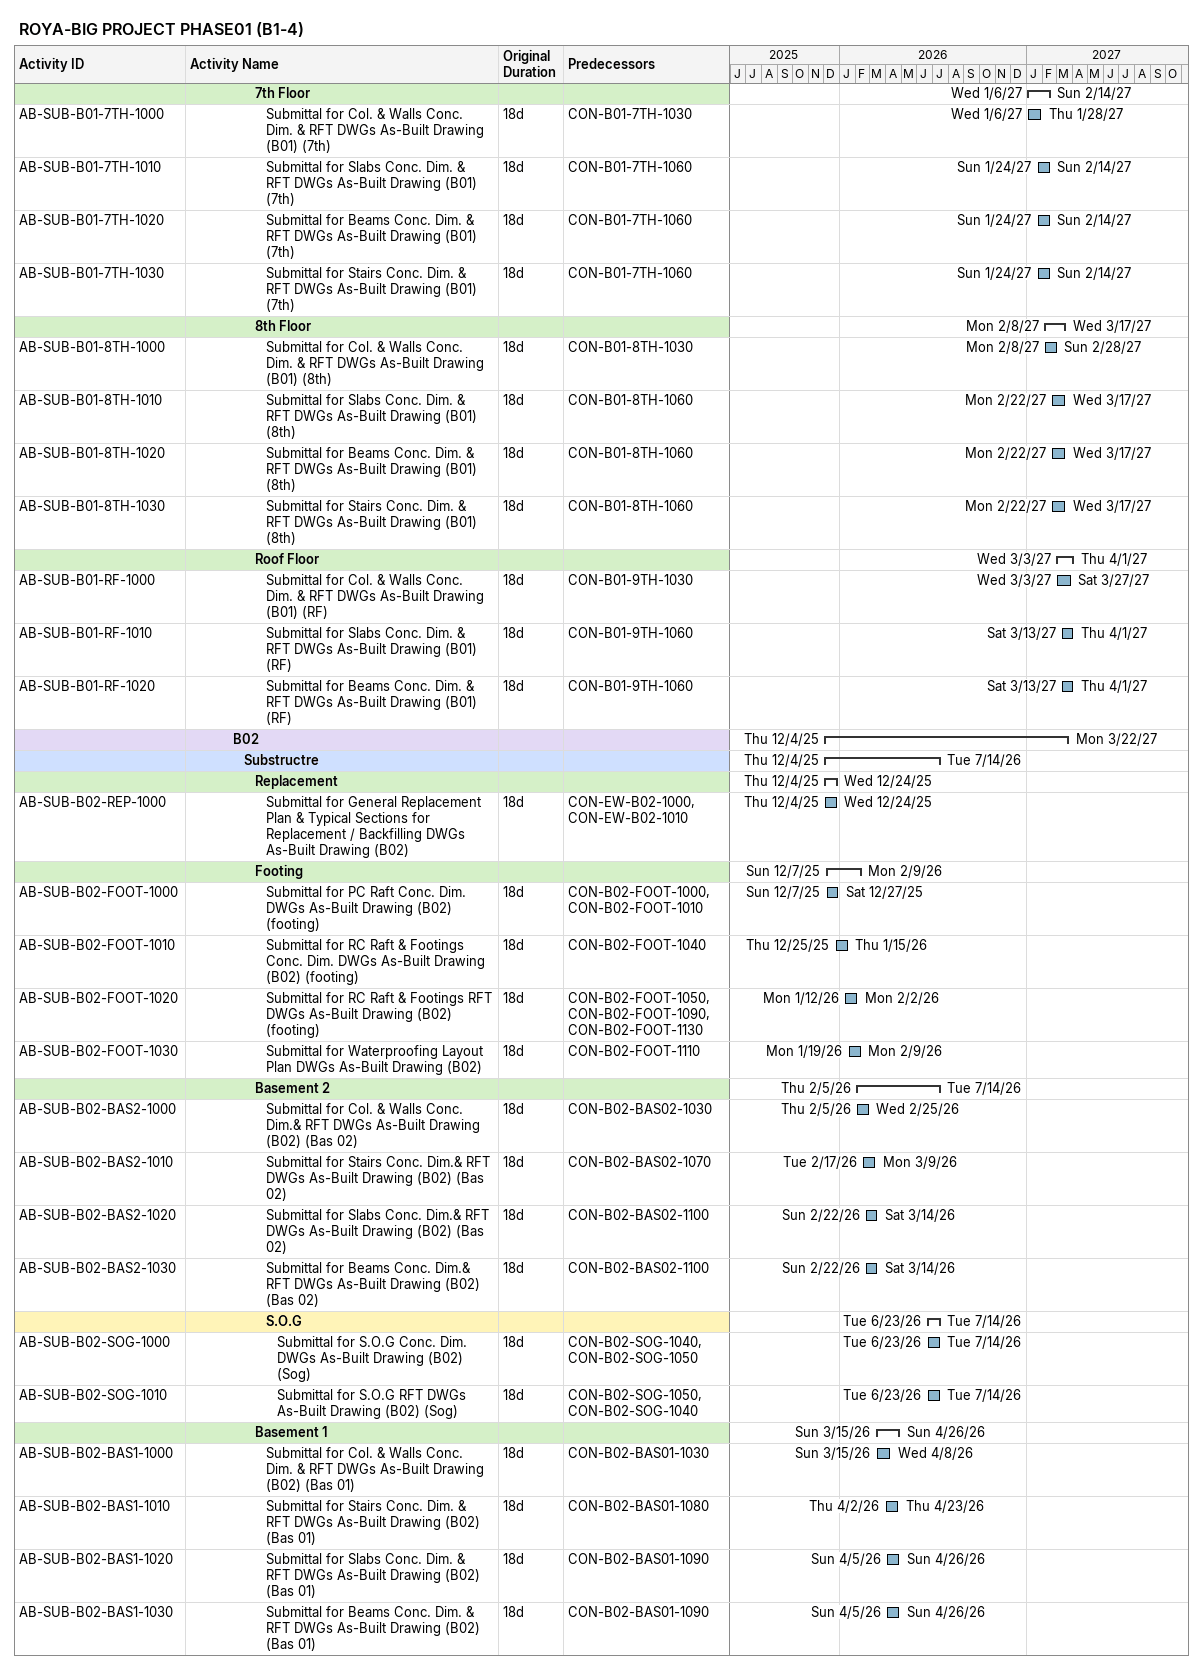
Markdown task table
ROYA-BIG PROJECT PHASE01 (B1-4)

| ID | Level | Task | Original duration | Start | Finish | Predecessors |
|---|---|---|---|---|---|---|
|  | 7 | **7th Floor** |  | 2027-01-06 | 2027-02-14 |  |
| AB-SUB-B01-7TH-1000 | 8 | Submittal for Col. & Walls Conc. Dim. & RFT DWGs As-Built Drawing (B01) (7th) | 18d | 2027-01-06 | 2027-01-28 | CON-B01-7TH-1030 |
| AB-SUB-B01-7TH-1010 | 8 | Submittal for Slabs Conc. Dim. & RFT DWGs As-Built Drawing (B01) (7th) | 18d | 2027-01-24 | 2027-02-14 | CON-B01-7TH-1060 |
| AB-SUB-B01-7TH-1020 | 8 | Submittal for Beams Conc. Dim. & RFT DWGs As-Built Drawing (B01) (7th) | 18d | 2027-01-24 | 2027-02-14 | CON-B01-7TH-1060 |
| AB-SUB-B01-7TH-1030 | 8 | Submittal for Stairs Conc. Dim. & RFT DWGs As-Built Drawing (B01) (7th) | 18d | 2027-01-24 | 2027-02-14 | CON-B01-7TH-1060 |
|  | 7 | **8th Floor** |  | 2027-02-08 | 2027-03-17 |  |
| AB-SUB-B01-8TH-1000 | 8 | Submittal for Col. & Walls Conc. Dim. & RFT DWGs As-Built Drawing (B01) (8th) | 18d | 2027-02-08 | 2027-02-28 | CON-B01-8TH-1030 |
| AB-SUB-B01-8TH-1010 | 8 | Submittal for Slabs Conc. Dim. & RFT DWGs As-Built Drawing (B01) (8th) | 18d | 2027-02-22 | 2027-03-17 | CON-B01-8TH-1060 |
| AB-SUB-B01-8TH-1020 | 8 | Submittal for Beams Conc. Dim. & RFT DWGs As-Built Drawing (B01) (8th) | 18d | 2027-02-22 | 2027-03-17 | CON-B01-8TH-1060 |
| AB-SUB-B01-8TH-1030 | 8 | Submittal for Stairs Conc. Dim. & RFT DWGs As-Built Drawing (B01) (8th) | 18d | 2027-02-22 | 2027-03-17 | CON-B01-8TH-1060 |
|  | 7 | **Roof Floor** |  | 2027-03-03 | 2027-04-01 |  |
| AB-SUB-B01-RF-1000 | 8 | Submittal for Col. & Walls Conc. Dim. & RFT DWGs As-Built Drawing (B01) (RF) | 18d | 2027-03-03 | 2027-03-27 | CON-B01-9TH-1030 |
| AB-SUB-B01-RF-1010 | 8 | Submittal for Slabs Conc. Dim. & RFT DWGs As-Built Drawing (B01) (RF) | 18d | 2027-03-13 | 2027-04-01 | CON-B01-9TH-1060 |
| AB-SUB-B01-RF-1020 | 8 | Submittal for Beams Conc. Dim. & RFT DWGs As-Built Drawing (B01) (RF) | 18d | 2027-03-13 | 2027-04-01 | CON-B01-9TH-1060 |
|  | 5 | **B02** |  | 2025-12-04 | 2027-03-22 |  |
|  | 6 | **Substructre** |  | 2025-12-04 | 2026-07-14 |  |
|  | 7 | **Replacement** |  | 2025-12-04 | 2025-12-24 |  |
| AB-SUB-B02-REP-1000 | 8 | Submittal for General Replacement Plan & Typical Sections for Replacement / Backfilling DWGs As-Built Drawing (B02) | 18d | 2025-12-04 | 2025-12-24 | CON-EW-B02-1000, CON-EW-B02-1010 |
|  | 7 | **Footing** |  | 2025-12-07 | 2026-02-09 |  |
| AB-SUB-B02-FOOT-1000 | 8 | Submittal for PC Raft Conc. Dim. DWGs As-Built Drawing (B02) (footing) | 18d | 2025-12-07 | 2025-12-27 | CON-B02-FOOT-1000, CON-B02-FOOT-1010 |
| AB-SUB-B02-FOOT-1010 | 8 | Submittal for RC Raft & Footings Conc. Dim. DWGs As-Built Drawing (B02) (footing) | 18d | 2025-12-25 | 2026-01-15 | CON-B02-FOOT-1040 |
| AB-SUB-B02-FOOT-1020 | 8 | Submittal for RC Raft & Footings RFT DWGs As-Built Drawing (B02) (footing) | 18d | 2026-01-12 | 2026-02-02 | CON-B02-FOOT-1050, CON-B02-FOOT-1090, CON-B02-FOOT-1130 |
| AB-SUB-B02-FOOT-1030 | 8 | Submittal for Waterproofing Layout Plan DWGs As-Built Drawing (B02) | 18d | 2026-01-19 | 2026-02-09 | CON-B02-FOOT-1110 |
|  | 7 | **Basement 2** |  | 2026-02-05 | 2026-07-14 |  |
| AB-SUB-B02-BAS2-1000 | 8 | Submittal for Col. & Walls Conc. Dim.& RFT DWGs As-Built Drawing (B02) (Bas 02) | 18d | 2026-02-05 | 2026-02-25 | CON-B02-BAS02-1030 |
| AB-SUB-B02-BAS2-1010 | 8 | Submittal for Stairs Conc. Dim.& RFT DWGs As-Built Drawing (B02) (Bas 02) | 18d | 2026-02-17 | 2026-03-09 | CON-B02-BAS02-1070 |
| AB-SUB-B02-BAS2-1020 | 8 | Submittal for Slabs Conc. Dim.& RFT DWGs As-Built Drawing (B02) (Bas 02) | 18d | 2026-02-22 | 2026-03-14 | CON-B02-BAS02-1100 |
| AB-SUB-B02-BAS2-1030 | 8 | Submittal for Beams Conc. Dim.& RFT DWGs As-Built Drawing (B02) (Bas 02) | 18d | 2026-02-22 | 2026-03-14 | CON-B02-BAS02-1100 |
|  | 8 | **S.O.G** |  | 2026-06-23 | 2026-07-14 |  |
| AB-SUB-B02-SOG-1000 | 9 | Submittal for S.O.G Conc. Dim. DWGs As-Built Drawing (B02) (Sog) | 18d | 2026-06-23 | 2026-07-14 | CON-B02-SOG-1040, CON-B02-SOG-1050 |
| AB-SUB-B02-SOG-1010 | 9 | Submittal for S.O.G RFT DWGs As-Built Drawing (B02) (Sog) | 18d | 2026-06-23 | 2026-07-14 | CON-B02-SOG-1050, CON-B02-SOG-1040 |
|  | 7 | **Basement 1** |  | 2026-03-15 | 2026-04-26 |  |
| AB-SUB-B02-BAS1-1000 | 8 | Submittal for Col. & Walls Conc. Dim. & RFT DWGs As-Built Drawing (B02) (Bas 01) | 18d | 2026-03-15 | 2026-04-08 | CON-B02-BAS01-1030 |
| AB-SUB-B02-BAS1-1010 | 8 | Submittal for Stairs Conc. Dim. & RFT DWGs As-Built Drawing (B02) (Bas 01) | 18d | 2026-04-02 | 2026-04-23 | CON-B02-BAS01-1080 |
| AB-SUB-B02-BAS1-1020 | 8 | Submittal for Slabs Conc. Dim. & RFT DWGs As-Built Drawing (B02) (Bas 01) | 18d | 2026-04-05 | 2026-04-26 | CON-B02-BAS01-1090 |
| AB-SUB-B02-BAS1-1030 | 8 | Submittal for Beams Conc. Dim. & RFT DWGs As-Built Drawing (B02) (Bas 01) | 18d | 2026-04-05 | 2026-04-26 | CON-B02-BAS01-1090 |
